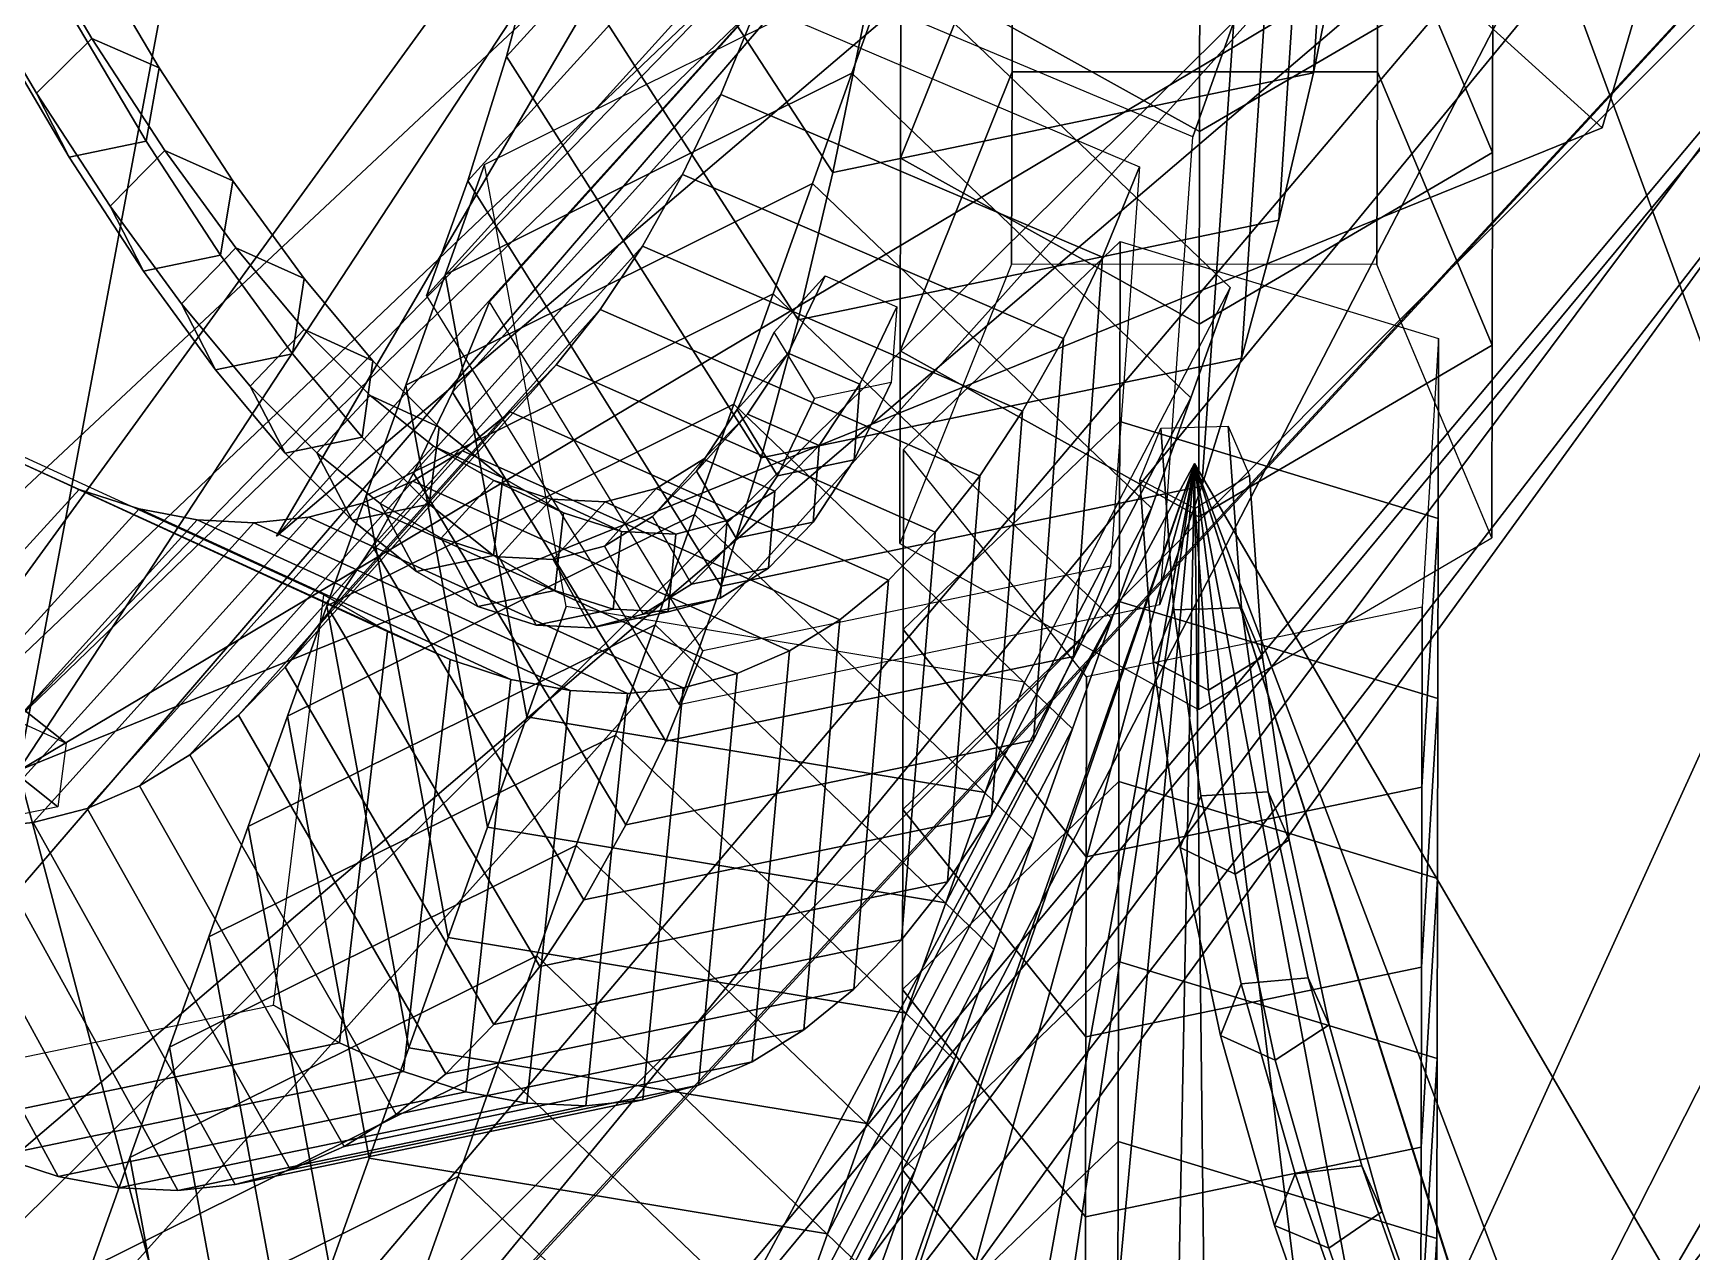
# Model space of a CAD drawing. Header units: metres. Extents: x -366 to 149, y -229 to 234.
# Drawn here: x -120.61 to -113.01, y -100.37 to -94.79 of the extents above; entities that cross this region are included whole.
import ezdxf

# ---------------------------------------------------------------- set-up
doc = ezdxf.new("R2010")
doc.units = ezdxf.units.M

msp = doc.modelspace()

# ---------------------------------------------------------------- linework, layer by layer
at = {"layer": 'coral-li_Intrnd', "color": 3}
for points in [[(-114.598, -94.2519, 643.8832), (-114.7451, -94.9713, 645.6953), (-114.6124, -92.8976, 646.5287), (-114.4691, -92.1982, 644.7649)], [(-116.839, -92.7162, 648.4373), (-117.0022, -93.3193, 650.2004), (-118.4415, -94.8965, 649.5273), (-118.2756, -94.2826, 647.7339)], [(-114.7451, -94.9713, 645.6953), (-114.9039, -95.6468, 647.5231), (-114.7671, -93.5545, 648.3078), (-114.6124, -92.8976, 646.5287)], [(-117.9775, -92.9262, 644.191), (-118.1209, -93.6257, 645.9548), (-116.9462, -95.428, 645.3353), (-116.7991, -94.7087, 643.5232)], [(-116.1223, -93.2029, 641.4232), (-116.124, -94.08482, 642.5526), (-116.6368, -95.3629, 641.5537), (-116.6351, -94.481, 640.4243)], [(-113.9235, -94.4555, 640.4484), (-113.9252, -95.3374, 641.5778), (-114.451, -94.08524, 642.5548), (-114.4493, -93.2033, 641.4254)], [(-117.0022, -93.3193, 650.2004), (-117.1764, -93.8798, 651.9766), (-118.6186, -95.4669, 651.3339), (-118.4415, -94.8965, 649.5273)], [(-115.265, -94.3587, 638.7039), (-115.2667, -95.2406, 639.8333), (-113.9235, -94.4555, 640.4484), (-113.9218, -93.5736, 639.319)], [(-114.9039, -95.6468, 647.5231), (-115.0743, -96.2782, 649.3657), (-114.9331, -94.1684, 650.1011), (-114.7671, -93.5545, 648.3078)], [(-118.1209, -93.6257, 645.9548), (-118.2756, -94.2826, 647.7339), (-117.105, -96.1036, 647.1631), (-116.9462, -95.428, 645.3353)], [(-116.6334, -93.5991, 639.2949), (-116.6351, -94.481, 640.4243), (-115.2667, -95.2406, 639.8333), (-115.265, -94.3587, 638.7039)], [(-117.1764, -93.8798, 651.9766), (-117.3615, -94.3973, 653.7646), (-118.8068, -95.9937, 653.1526), (-118.6186, -95.4669, 651.3339)], [(-115.1102, -94.7389, 651.9077), (-115.2984, -95.2656, 653.7265), (-117.3615, -94.3973, 653.7646), (-117.1764, -93.8798, 651.9766)], [(-116.124, -94.08482, 642.5526), (-116.1258, -94.9667, 643.682), (-116.6386, -96.2449, 642.6831), (-116.6368, -95.3629, 641.5537)], [(-114.451, -94.08524, 642.5548), (-114.4527, -94.9671, 643.6842), (-116.1258, -94.9667, 643.682), (-116.124, -94.08482, 642.5526)], [(-113.9252, -95.3374, 641.5778), (-113.927, -96.2193, 642.7072), (-114.4527, -94.9671, 643.6842), (-114.451, -94.08524, 642.5548)], [(-115.0743, -96.2782, 649.3657), (-115.2561, -96.865, 651.2219), (-115.1102, -94.7389, 651.9077), (-114.9331, -94.1684, 650.1011)], [(-116.7991, -94.7087, 643.5232), (-116.9462, -95.428, 645.3353), (-114.7451, -94.9713, 645.6953), (-114.598, -94.2519, 643.8832)], [(-118.2756, -94.2826, 647.7339), (-118.4415, -94.8965, 649.5273), (-117.2754, -96.7349, 649.0057), (-117.105, -96.1036, 647.1631)], [(-116.6784, -94.4676, 653.8149), (-116.8587, -94.9728, 655.5588), (-118.7223, -95.8963, 655.0984), (-118.5419, -95.391, 653.3546)], [(-115.1268, -95.9548, 653.5446), (-115.3072, -96.4601, 655.2884), (-116.8587, -94.9728, 655.5588), (-116.6784, -94.4676, 653.8149)], [(-116.6351, -94.481, 640.4243), (-116.6368, -95.3629, 641.5537), (-115.2684, -96.1226, 640.9626), (-115.2667, -95.2406, 639.8333)], [(-115.2667, -95.2406, 639.8333), (-115.2684, -96.1226, 640.9626), (-113.9252, -95.3374, 641.5778), (-113.9235, -94.4555, 640.4484)], [(-117.2893, -94.6588, 653.6547), (-117.4595, -95.07169, 655.2192), (-118.6886, -96.4335, 654.7261), (-118.5184, -96.02061, 653.1616)], [(-115.5415, -95.4028, 653.6485), (-115.7117, -95.8157, 655.213), (-117.4595, -95.07169, 655.2192), (-117.2893, -94.6588, 653.6547)], [(-115.2561, -96.865, 651.2219), (-115.4493, -97.4068, 653.0905), (-115.2984, -95.2656, 653.7265), (-115.1102, -94.7389, 651.9077)], [(-118.4415, -94.8965, 649.5273), (-118.6186, -95.4669, 651.3339), (-117.4572, -97.3217, 650.8618), (-117.2754, -96.7349, 649.0057)], [(-116.8587, -94.9728, 655.5588), (-117.0391, -95.4781, 657.3026), (-118.9027, -96.4015, 656.8423), (-118.7223, -95.8963, 655.0984)], [(-116.9462, -95.428, 645.3353), (-117.105, -96.1036, 647.1631), (-114.9039, -95.6468, 647.5231), (-114.7451, -94.9713, 645.6953)], [(-115.3072, -96.4601, 655.2884), (-115.4876, -96.9653, 657.0322), (-117.0391, -95.4781, 657.3026), (-116.8587, -94.9728, 655.5588)], [(-116.1258, -94.9667, 643.682), (-116.1275, -95.8486, 644.8114), (-116.6403, -97.1268, 643.8125), (-116.6386, -96.2449, 642.6831)], [(-114.4527, -94.9671, 643.6842), (-114.4545, -95.849, 644.8136), (-116.1275, -95.8486, 644.8114), (-116.1258, -94.9667, 643.682)], [(-113.927, -96.2193, 642.7072), (-113.9287, -97.1012, 643.8366), (-114.4545, -95.849, 644.8136), (-114.4527, -94.9671, 643.6842)], [(-117.4595, -95.07169, 655.2192), (-117.6347, -95.437, 656.7538), (-118.8667, -96.8054, 656.287), (-118.6886, -96.4335, 654.7261)], [(-115.7117, -95.8157, 655.213), (-115.8899, -96.1877, 656.774), (-117.6347, -95.437, 656.7538), (-117.4595, -95.07169, 655.2192)], [(-118.5419, -95.391, 653.3546), (-118.7223, -95.8963, 655.0984), (-118.3478, -97.9204, 654.5507), (-118.1674, -97.4152, 652.8069)], [(-116.6368, -95.3629, 641.5537), (-116.6386, -96.2449, 642.6831), (-115.2701, -97.00452, 642.092), (-115.2684, -96.1226, 640.9626)], [(-115.6741, -97.2314, 653.1515), (-115.8443, -97.6443, 654.716), (-115.7117, -95.8157, 655.213), (-115.5415, -95.4028, 653.6485)], [(-115.2684, -96.1226, 640.9626), (-115.2701, -97.00452, 642.092), (-113.927, -96.2193, 642.7072), (-113.9252, -95.3374, 641.5778)], [(-117.0391, -95.4781, 657.3026), (-117.2195, -95.9833, 659.0464), (-119.0831, -96.9067, 658.5861), (-118.9027, -96.4015, 656.8423)], [(-117.6347, -95.437, 656.7538), (-117.8188, -95.7651, 658.2958), (-119.0539, -97.1395, 657.8555), (-118.8667, -96.8054, 656.287)], [(-118.6186, -95.4669, 651.3339), (-118.8068, -95.9937, 653.1526), (-117.6504, -97.8636, 652.7305), (-117.4572, -97.3217, 650.8618)], [(-115.8899, -96.1877, 656.774), (-116.0771, -96.5218, 658.3424), (-117.8188, -95.7651, 658.2958), (-117.6347, -95.437, 656.7538)], [(-115.4876, -96.9653, 657.0322), (-115.668, -97.4705, 658.7761), (-117.2195, -95.9833, 659.0464), (-117.0391, -95.4781, 657.3026)], [(-117.105, -96.1036, 647.1631), (-117.2754, -96.7349, 649.0057), (-115.0743, -96.2782, 649.3657), (-114.9039, -95.6468, 647.5231)], [(-117.8188, -95.7651, 658.2958), (-118.0117, -96.05595, 659.8442), (-119.2501, -97.4356, 659.4304), (-119.0539, -97.1395, 657.8555)], [(-116.0771, -96.5218, 658.3424), (-116.2732, -96.8179, 659.9174), (-118.0117, -96.05595, 659.8442), (-117.8188, -95.7651, 658.2958)], [(-115.6312, -95.7437, 644.894), (-115.6328, -96.568, 645.9496), (-116.6241, -97.5204, 645.2044), (-116.6224, -96.6961, 644.1488)], [(-114.172, -96.1876, 644.5496), (-114.1736, -97.01192, 645.6052), (-115.6328, -96.568, 645.9496), (-115.6312, -95.7437, 644.894)], [(-115.8443, -97.6443, 654.716), (-116.0272, -98.02705, 656.3198), (-115.8899, -96.1877, 656.774), (-115.7117, -95.8157, 655.213)], [(-118.7223, -95.8963, 655.0984), (-118.9027, -96.4015, 656.8423), (-118.5282, -98.4256, 656.2946), (-118.3478, -97.9204, 654.5507)], [(-117.2195, -95.9833, 659.0464), (-117.3999, -96.4885, 660.7903), (-119.2635, -97.412, 660.33), (-119.0831, -96.9067, 658.5861)], [(-115.668, -97.4705, 658.7761), (-115.8484, -97.9758, 660.5199), (-117.3999, -96.4885, 660.7903), (-117.2195, -95.9833, 659.0464)], [(-116.0688, -97.7616, 652.9236), (-116.2492, -98.2669, 654.6674), (-115.3072, -96.4601, 655.2884), (-115.1268, -95.9548, 653.5446)], [(-118.0117, -96.05595, 659.8442), (-118.2134, -96.3091, 661.398), (-119.4551, -97.6935, 661.0109), (-119.2501, -97.4356, 659.4304)], [(-118.5184, -96.02061, 653.1616), (-118.6886, -96.4335, 654.7261), (-117.7119, -98.03189, 654.4105), (-117.5417, -97.619, 652.846)], [(-116.2732, -96.8179, 659.9174), (-116.4783, -97.07578, 661.4979), (-118.2134, -96.3091, 661.398), (-118.0117, -96.05595, 659.8442)], [(-116.0272, -98.02705, 656.3198), (-116.2195, -98.3709, 657.9313), (-116.0771, -96.5218, 658.3424), (-115.8899, -96.1877, 656.774)], [(-115.2701, -97.00452, 642.092), (-115.2719, -97.8864, 643.2214), (-113.9287, -97.1012, 643.8366), (-113.927, -96.2193, 642.7072)], [(-114.2477, -97.4185, 643.5883), (-114.2494, -98.2428, 644.6439), (-114.1736, -97.01192, 645.6052), (-114.172, -96.1876, 644.5496)], [(-118.2134, -96.3091, 661.398), (-118.4236, -96.5245, 662.9564), (-119.6689, -97.913, 662.5961), (-119.4551, -97.6935, 661.0109)], [(-116.4783, -97.07578, 661.4979), (-116.692, -97.2952, 663.0831), (-118.4236, -96.5245, 662.9564), (-118.2134, -96.3091, 661.398)], [(-117.2754, -96.7349, 649.0057), (-117.4572, -97.3217, 650.8618), (-115.2561, -96.865, 651.2219), (-115.0743, -96.2782, 649.3657)], [(-116.6386, -96.2449, 642.6831), (-116.6403, -97.1268, 643.8125), (-115.2719, -97.8864, 643.2214), (-115.2701, -97.00452, 642.092)], [(-118.9027, -96.4015, 656.8423), (-119.0831, -96.9067, 658.5861), (-118.7085, -98.9309, 658.0384), (-118.5282, -98.4256, 656.2946)], [(-118.6886, -96.4335, 654.7261), (-118.8667, -96.8054, 656.287), (-117.8948, -98.4146, 656.0143), (-117.7119, -98.03189, 654.4105)], [(-116.2492, -98.2669, 654.6674), (-116.4296, -98.7721, 656.4113), (-115.4876, -96.9653, 657.0322), (-115.3072, -96.4601, 655.2884)], [(-118.4236, -96.5245, 662.9564), (-118.6422, -96.7021, 664.5184), (-119.8912, -98.09401, 664.185), (-119.6689, -97.913, 662.5961)], [(-117.3999, -96.4885, 660.7903), (-117.5803, -96.9938, 662.5341), (-119.4439, -97.9172, 662.0738), (-119.2635, -97.412, 660.33)], [(-116.692, -97.2952, 663.0831), (-116.9143, -97.4762, 664.6719), (-118.6422, -96.7021, 664.5184), (-118.4236, -96.5245, 662.9564)], [(-115.8484, -97.9758, 660.5199), (-116.0288, -98.481, 662.2637), (-117.5803, -96.9938, 662.5341), (-117.3999, -96.4885, 660.7903)], [(-116.2195, -98.3709, 657.9313), (-116.4209, -98.6756, 659.5496), (-116.2732, -96.8179, 659.9174), (-116.0771, -96.5218, 658.3424)], [(-118.9852, -97.5296, 677.4001), (-119.2782, -97.3619, 678.9788), (-120.9667, -96.5868, 678.5833), (-120.6786, -96.752, 677.0312)], [(-115.6328, -96.568, 645.9496), (-115.6344, -97.3922, 647.0052), (-116.6257, -98.3447, 646.26), (-116.6241, -97.5204, 645.2044)], [(-114.1736, -97.01192, 645.6052), (-114.1752, -97.8362, 646.6608), (-115.6344, -97.3922, 647.0052), (-115.6328, -96.568, 645.9496)], [(-116.6224, -96.6961, 644.1488), (-116.6241, -97.5204, 645.2044), (-115.7867, -98.5618, 644.3925), (-115.7851, -97.7376, 643.3369)], [(-120.3975, -96.8792, 675.4743), (-120.6786, -96.752, 677.0312), (-121.962, -98.1474, 676.9131), (-121.6762, -98.2764, 675.3294)], [(-118.6993, -97.6587, 675.8163), (-118.9852, -97.5296, 677.4001), (-120.6786, -96.752, 677.0312), (-120.3975, -96.8792, 675.4743)], [(-118.6422, -96.7021, 664.5184), (-118.8692, -96.8418, 666.0831), (-120.122, -98.2363, 665.7766), (-119.8912, -98.09401, 664.185)], [(-116.9143, -97.4762, 664.6719), (-117.1451, -97.6186, 666.2635), (-118.8692, -96.8418, 666.0831), (-118.6422, -96.7021, 664.5184)], [(-118.8692, -96.8418, 666.0831), (-119.1043, -96.9433, 667.6495), (-120.3611, -98.34, 667.3699), (-120.122, -98.2363, 665.7766)], [(-117.1451, -97.6186, 666.2635), (-117.3842, -97.7222, 667.8568), (-119.1043, -96.9433, 667.6495), (-118.8692, -96.8418, 666.0831)], [(-118.8667, -96.8054, 656.287), (-119.0539, -97.1395, 657.8555), (-118.0871, -98.7584, 657.6259), (-117.8948, -98.4146, 656.0143)], [(-116.4209, -98.6756, 659.5496), (-116.6315, -98.9411, 661.1735), (-116.4783, -97.07578, 661.4979), (-116.2732, -96.8179, 659.9174)], [(-120.1237, -96.9683, 673.9134), (-120.3975, -96.8792, 675.4743), (-121.6762, -98.2764, 675.3294), (-121.3978, -98.3667, 673.7416)], [(-118.4209, -97.749, 674.2286), (-118.6993, -97.6587, 675.8163), (-120.3975, -96.8792, 675.4743), (-120.1237, -96.9683, 673.9134)], [(-119.0831, -96.9067, 658.5861), (-119.2635, -97.412, 660.33), (-118.8889, -99.4361, 659.7822), (-118.7085, -98.9309, 658.0384)], [(-117.4572, -97.3217, 650.8618), (-117.6504, -97.8636, 652.7305), (-115.4493, -97.4068, 653.0905), (-115.2561, -96.865, 651.2219)], [(-119.8573, -97.01934, 672.3495), (-120.1237, -96.9683, 673.9134), (-121.3978, -98.3667, 673.7416), (-121.1269, -98.4183, 672.1509)], [(-119.1043, -96.9433, 667.6495), (-119.3475, -97.00684, 669.2167), (-120.6084, -98.4049, 668.9641), (-120.3611, -98.34, 667.3699)], [(-118.15, -97.8005, 672.6378), (-118.4209, -97.749, 674.2286), (-120.1237, -96.9683, 673.9134), (-119.8573, -97.01934, 672.3495)], [(-117.5803, -96.9938, 662.5341), (-117.7607, -97.499, 664.278), (-119.6243, -98.4224, 663.8176), (-119.4439, -97.9172, 662.0738)], [(-117.3842, -97.7222, 667.8568), (-117.6315, -97.7871, 669.4509), (-119.3475, -97.00684, 669.2167), (-119.1043, -96.9433, 667.6495)], [(-116.0288, -98.481, 662.2637), (-116.2092, -98.9862, 664.0076), (-117.7607, -97.499, 664.278), (-117.5803, -96.9938, 662.5341)], [(-116.4296, -98.7721, 656.4113), (-116.61, -99.2773, 658.1551), (-115.668, -97.4705, 658.7761), (-115.4876, -96.9653, 657.0322)], [(-119.5985, -97.03217, 670.7837), (-119.8573, -97.01934, 672.3495), (-121.1269, -98.4183, 672.1509), (-120.8637, -98.431, 670.558)], [(-119.3475, -97.00684, 669.2167), (-119.5985, -97.03217, 670.7837), (-120.8637, -98.431, 670.558), (-120.6084, -98.4049, 668.9641)], [(-117.8868, -97.8132, 671.045), (-118.15, -97.8005, 672.6378), (-119.8573, -97.01934, 672.3495), (-119.5985, -97.03217, 670.7837)], [(-117.6315, -97.7871, 669.4509), (-117.8868, -97.8132, 671.045), (-119.5985, -97.03217, 670.7837), (-119.3475, -97.00684, 669.2167)], [(-116.6315, -98.9411, 661.1735), (-116.851, -99.1672, 662.8022), (-116.692, -97.2952, 663.0831), (-116.4783, -97.07578, 661.4979)], [(-114.2494, -98.2428, 644.6439), (-114.251, -99.06713, 645.6995), (-114.1752, -97.8362, 646.6608), (-114.1736, -97.01192, 645.6052)], [(-119.0539, -97.1395, 657.8555), (-119.2501, -97.4356, 659.4304), (-118.2885, -99.06322, 659.2441), (-118.0871, -98.7584, 657.6259)], [(-117.5417, -97.619, 652.846), (-117.7119, -98.03189, 654.4105), (-115.8443, -97.6443, 654.716), (-115.6741, -97.2314, 653.1515)], [(-116.851, -99.1672, 662.8022), (-117.0793, -99.3537, 664.4348), (-116.9143, -97.4762, 664.6719), (-116.692, -97.2952, 663.0831)], [(-119.2063, -99.4129, 677.5134), (-119.5073, -99.2411, 679.1357), (-119.2782, -97.3619, 678.9788), (-118.9852, -97.5296, 677.4001)], [(-119.2501, -97.4356, 659.4304), (-119.4551, -97.6935, 661.0109), (-118.499, -99.3287, 660.868), (-118.2885, -99.06322, 659.2441)], [(-119.2635, -97.412, 660.33), (-119.4439, -97.9172, 662.0738), (-119.0693, -99.9413, 661.5261), (-118.8889, -99.4361, 659.7822)], [(-118.1674, -97.4152, 652.8069), (-118.3478, -97.9204, 654.5507), (-116.2492, -98.2669, 654.6674), (-116.0688, -97.7616, 652.9236)], [(-115.6344, -97.3922, 647.0052), (-115.636, -98.2165, 648.0609), (-116.6273, -99.1689, 647.3156), (-116.6257, -98.3447, 646.26)], [(-115.7851, -97.7376, 643.3369), (-115.7867, -98.5618, 644.3925), (-114.2494, -98.2428, 644.6439), (-114.2477, -97.4185, 643.5883)], [(-114.1752, -97.8362, 646.6608), (-114.1768, -98.6604, 647.7164), (-115.636, -98.2165, 648.0609), (-115.6344, -97.3922, 647.0052)], [(-117.7607, -97.499, 664.278), (-117.9411, -98.00426, 666.0218), (-119.8046, -98.9277, 665.5615), (-119.6243, -98.4224, 663.8176)], [(-118.9127, -99.5449, 675.886), (-119.2063, -99.4129, 677.5134), (-118.9852, -97.5296, 677.4001), (-118.6993, -97.6587, 675.8163)], [(-116.2092, -98.9862, 664.0076), (-116.3896, -99.4915, 665.7514), (-117.9411, -98.00426, 666.0218), (-117.7607, -97.499, 664.278)], [(-117.0793, -99.3537, 664.4348), (-117.3163, -99.5005, 666.0701), (-117.1451, -97.6186, 666.2635), (-116.9143, -97.4762, 664.6719)], [(-116.61, -99.2773, 658.1551), (-116.7904, -99.7826, 659.8989), (-115.8484, -97.9758, 660.5199), (-115.668, -97.4705, 658.7761)], [(-116.6241, -97.5204, 645.2044), (-116.6257, -98.3447, 646.26), (-115.7883, -99.3861, 645.4481), (-115.7867, -98.5618, 644.3925)], [(-118.6267, -99.6372, 674.2545), (-118.9127, -99.5449, 675.886), (-118.6993, -97.6587, 675.8163), (-118.4209, -97.749, 674.2286)], [(-117.7119, -98.03189, 654.4105), (-117.8948, -98.4146, 656.0143), (-116.0272, -98.02705, 656.3198), (-115.8443, -97.6443, 654.716)], [(-117.3163, -99.5005, 666.0701), (-117.5619, -99.6076, 667.7073), (-117.3842, -97.7222, 667.8568), (-117.1451, -97.6186, 666.2635)], [(-119.4551, -97.6935, 661.0109), (-119.6689, -97.913, 662.5961), (-118.7185, -99.5547, 662.4968), (-118.499, -99.3287, 660.868)], [(-118.3484, -99.6896, 672.6199), (-118.6267, -99.6372, 674.2545), (-118.4209, -97.749, 674.2286), (-118.15, -97.8005, 672.6378)], [(-117.5619, -99.6076, 667.7073), (-117.8159, -99.6748, 669.3453), (-117.6315, -97.7871, 669.4509), (-117.3842, -97.7222, 667.8568)], [(-118.0781, -99.7021, 670.9832), (-118.3484, -99.6896, 672.6199), (-118.15, -97.8005, 672.6378), (-117.8868, -97.8132, 671.045)], [(-117.8159, -99.6748, 669.3453), (-118.0781, -99.7021, 670.9832), (-117.8868, -97.8132, 671.045), (-117.6315, -97.7871, 669.4509)], [(-114.251, -99.06713, 645.6995), (-114.2526, -99.8914, 646.7551), (-114.1768, -98.6604, 647.7164), (-114.1752, -97.8362, 646.6608)], [(-119.6689, -97.913, 662.5961), (-119.8912, -98.09401, 664.185), (-118.9469, -99.7412, 664.1293), (-118.7185, -99.5547, 662.4968)], [(-119.4439, -97.9172, 662.0738), (-119.6243, -98.4224, 663.8176), (-119.2497, -100.4466, 663.2699), (-119.0693, -99.9413, 661.5261)], [(-118.3478, -97.9204, 654.5507), (-118.5282, -98.4256, 656.2946), (-116.4296, -98.7721, 656.4113), (-116.2492, -98.2669, 654.6674)], [(-116.7904, -99.7826, 659.8989), (-116.9708, -100.2878, 661.6428), (-116.0288, -98.481, 662.2637), (-115.8484, -97.9758, 660.5199)], [(-117.9411, -98.00426, 666.0218), (-118.1215, -98.5095, 667.7656), (-119.985, -99.4329, 667.3053), (-119.8046, -98.9277, 665.5615)], [(-116.3896, -99.4915, 665.7514), (-116.57, -99.9967, 667.4952), (-118.1215, -98.5095, 667.7656), (-117.9411, -98.00426, 666.0218)], [(-117.8948, -98.4146, 656.0143), (-118.0871, -98.7584, 657.6259), (-116.2195, -98.3709, 657.9313), (-116.0272, -98.02705, 656.3198)], [(-119.8912, -98.09401, 664.185), (-120.122, -98.2363, 665.7766), (-119.1839, -99.8881, 665.7646), (-118.9469, -99.7412, 664.1293)], [(-115.636, -98.2165, 648.0609), (-115.6376, -99.04083, 649.1165), (-116.6289, -99.9932, 648.3712), (-116.6273, -99.1689, 647.3156)], [(-114.1768, -98.6604, 647.7164), (-114.1784, -99.4847, 648.772), (-115.6376, -99.04083, 649.1165), (-115.636, -98.2165, 648.0609)], [(-121.3978, -98.3667, 673.7416), (-121.6762, -98.2764, 675.3294), (-120.7803, -99.9325, 675.5806), (-120.4942, -100.0248, 673.949)], [(-120.122, -98.2363, 665.7766), (-120.3611, -98.34, 667.3699), (-119.4295, -99.9951, 667.4019), (-119.1839, -99.8881, 665.7646)], [(-115.7867, -98.5618, 644.3925), (-115.7883, -99.3861, 645.4481), (-114.251, -99.06713, 645.6995), (-114.2494, -98.2428, 644.6439)], [(-121.1269, -98.4183, 672.1509), (-121.3978, -98.3667, 673.7416), (-120.4942, -100.0248, 673.949), (-120.216, -100.0772, 672.3145)], [(-120.3611, -98.34, 667.3699), (-120.6084, -98.4049, 668.9641), (-119.6834, -100.0624, 669.0399), (-119.4295, -99.9951, 667.4019)], [(-116.6257, -98.3447, 646.26), (-116.6273, -99.1689, 647.3156), (-115.7899, -100.2104, 646.5037), (-115.7883, -99.3861, 645.4481)], [(-120.8637, -98.431, 670.558), (-121.1269, -98.4183, 672.1509), (-120.216, -100.0772, 672.3145), (-119.9457, -100.0897, 670.6777)], [(-120.6084, -98.4049, 668.9641), (-120.8637, -98.431, 670.558), (-119.9457, -100.0897, 670.6777), (-119.6834, -100.0624, 669.0399)], [(-119.6243, -98.4224, 663.8176), (-119.8046, -98.9277, 665.5615), (-119.4301, -100.9519, 665.0137), (-119.2497, -100.4466, 663.2699)], [(-118.5282, -98.4256, 656.2946), (-118.7085, -98.9309, 658.0384), (-116.61, -99.2773, 658.1551), (-116.4296, -98.7721, 656.4113)], [(-118.0871, -98.7584, 657.6259), (-118.2885, -99.06322, 659.2441), (-116.4209, -98.6756, 659.5496), (-116.2195, -98.3709, 657.9313)], [(-118.1215, -98.5095, 667.7656), (-118.3019, -99.01473, 669.5095), (-120.1654, -99.9381, 669.0491), (-119.985, -99.4329, 667.3053)], [(-116.57, -99.9967, 667.4952), (-116.7504, -100.502, 669.2391), (-118.3019, -99.01473, 669.5095), (-118.1215, -98.5095, 667.7656)], [(-116.9708, -100.2878, 661.6428), (-117.1512, -100.7931, 663.3866), (-116.2092, -98.9862, 664.0076), (-116.0288, -98.481, 662.2637)], [(-114.2526, -99.8914, 646.7551), (-114.2542, -100.7157, 647.8107), (-114.1784, -99.4847, 648.772), (-114.1768, -98.6604, 647.7164)], [(-118.2885, -99.06322, 659.2441), (-118.499, -99.3287, 660.868), (-116.6315, -98.9411, 661.1735), (-116.4209, -98.6756, 659.5496)], [(-119.8046, -98.9277, 665.5615), (-119.985, -99.4329, 667.3053), (-119.6105, -101.4571, 666.7576), (-119.4301, -100.9519, 665.0137)], [(-118.7085, -98.9309, 658.0384), (-118.8889, -99.4361, 659.7822), (-116.7904, -99.7826, 659.8989), (-116.61, -99.2773, 658.1551)], [(-118.499, -99.3287, 660.868), (-118.7185, -99.5547, 662.4968), (-116.851, -99.1672, 662.8022), (-116.6315, -98.9411, 661.1735)], [(-118.3019, -99.01473, 669.5095), (-118.4823, -99.5199, 671.2533), (-120.3458, -100.4434, 670.793), (-120.1654, -99.9381, 669.0491)], [(-116.7504, -100.502, 669.2391), (-116.9307, -101.0072, 670.9829), (-118.4823, -99.5199, 671.2533), (-118.3019, -99.01473, 669.5095)], [(-117.1512, -100.7931, 663.3866), (-117.3316, -101.2983, 665.1304), (-116.3896, -99.4915, 665.7514), (-116.2092, -98.9862, 664.0076)], [(-115.6376, -99.04083, 649.1165), (-115.6393, -99.8651, 650.1721), (-116.6305, -100.8175, 649.4268), (-116.6289, -99.9932, 648.3712)], [(-114.1784, -99.4847, 648.772), (-114.18, -100.309, 649.8276), (-115.6393, -99.8651, 650.1721), (-115.6376, -99.04083, 649.1165)], [(-115.7883, -99.3861, 645.4481), (-115.7899, -100.2104, 646.5037), (-114.2526, -99.8914, 646.7551), (-114.251, -99.06713, 645.6995)], [(-118.7185, -99.5547, 662.4968), (-118.9469, -99.7412, 664.1293), (-117.0793, -99.3537, 664.4348), (-116.851, -99.1672, 662.8022)], [(-116.6273, -99.1689, 647.3156), (-116.6289, -99.9932, 648.3712), (-115.7915, -101.0347, 647.5593), (-115.7899, -100.2104, 646.5037)], [(-121.0739, -99.8004, 677.2079), (-121.3749, -99.6287, 678.8303), (-119.5073, -99.2411, 679.1357), (-119.2063, -99.4129, 677.5134)], [(-118.9469, -99.7412, 664.1293), (-119.1839, -99.8881, 665.7646), (-117.3163, -99.5005, 666.0701), (-117.0793, -99.3537, 664.4348)], [(-120.7803, -99.9325, 675.5806), (-121.0739, -99.8004, 677.2079), (-119.2063, -99.4129, 677.5134), (-118.9127, -99.5449, 675.886)], [(-119.985, -99.4329, 667.3053), (-120.1654, -99.9381, 669.0491), (-119.7909, -101.9623, 668.5014), (-119.6105, -101.4571, 666.7576)], [(-119.1839, -99.8881, 665.7646), (-119.4295, -99.9951, 667.4019), (-117.5619, -99.6076, 667.7073), (-117.3163, -99.5005, 666.0701)], [(-118.8889, -99.4361, 659.7822), (-119.0693, -99.9413, 661.5261), (-116.9708, -100.2878, 661.6428), (-116.7904, -99.7826, 659.8989)], [(-117.3316, -101.2983, 665.1304), (-117.512, -101.8035, 666.8743), (-116.57, -99.9967, 667.4952), (-116.3896, -99.4915, 665.7514)], [(-114.2542, -100.7157, 647.8107), (-114.2558, -101.5399, 648.8663), (-114.18, -100.309, 649.8276), (-114.1784, -99.4847, 648.772)], [(-120.4942, -100.0248, 673.949), (-120.7803, -99.9325, 675.5806), (-118.9127, -99.5449, 675.886), (-118.6267, -99.6372, 674.2545)], [(-118.4823, -99.5199, 671.2533), (-118.6626, -100.0252, 672.9971), (-120.5262, -100.9486, 672.5368), (-120.3458, -100.4434, 670.793)], [(-116.9307, -101.0072, 670.9829), (-117.1111, -101.5124, 672.7267), (-118.6626, -100.0252, 672.9971), (-118.4823, -99.5199, 671.2533)], [(-120.216, -100.0772, 672.3145), (-120.4942, -100.0248, 673.949), (-118.6267, -99.6372, 674.2545), (-118.3484, -99.6896, 672.6199)], [(-119.4295, -99.9951, 667.4019), (-119.6834, -100.0624, 669.0399), (-117.8159, -99.6748, 669.3453), (-117.5619, -99.6076, 667.7073)], [(-119.9457, -100.0897, 670.6777), (-120.216, -100.0772, 672.3145), (-118.3484, -99.6896, 672.6199), (-118.0781, -99.7021, 670.9832)], [(-119.6834, -100.0624, 669.0399), (-119.9457, -100.0897, 670.6777), (-118.0781, -99.7021, 670.9832), (-117.8159, -99.6748, 669.3453)], [(-115.6393, -99.8651, 650.1721), (-115.6409, -100.6894, 651.2277), (-116.6321, -101.6418, 650.4824), (-116.6305, -100.8175, 649.4268)], [(-114.18, -100.309, 649.8276), (-114.1816, -101.1333, 650.8832), (-115.6409, -100.6894, 651.2277), (-115.6393, -99.8651, 650.1721)], [(-120.1654, -99.9381, 669.0491), (-120.3458, -100.4434, 670.793), (-119.9713, -102.4676, 670.2452), (-119.7909, -101.9623, 668.5014)], [(-119.0693, -99.9413, 661.5261), (-119.2497, -100.4466, 663.2699), (-117.1512, -100.7931, 663.3866), (-116.9708, -100.2878, 661.6428)], [(-115.7899, -100.2104, 646.5037), (-115.7915, -101.0347, 647.5593), (-114.2542, -100.7157, 647.8107), (-114.2526, -99.8914, 646.7551)], [(-118.6626, -100.0252, 672.9971), (-118.843, -100.5304, 674.741), (-120.7066, -101.4539, 674.2806), (-120.5262, -100.9486, 672.5368)], [(-117.1111, -101.5124, 672.7267), (-117.2915, -102.0177, 674.4706), (-118.843, -100.5304, 674.741), (-118.6626, -100.0252, 672.9971)], [(-117.512, -101.8035, 666.8743), (-117.6924, -102.3088, 668.6181), (-116.7504, -100.502, 669.2391), (-116.57, -99.9967, 667.4952)], [(-116.6289, -99.9932, 648.3712), (-116.6305, -100.8175, 649.4268), (-115.7931, -101.859, 648.6149), (-115.7915, -101.0347, 647.5593)], [(-114.2558, -101.5399, 648.8663), (-114.2574, -102.3642, 649.9219), (-114.1816, -101.1333, 650.8832), (-114.18, -100.309, 649.8276)]]:
    msp.add_3dface(points, dxfattribs=at)
at = {"layer": 'coral-li_Mrstm', "color": 3}
for points in [[(-140.0994, -98.3615, 648.4573), (-143.36, -96.7466, 645.798), (-118.607, -76.5042, 619.8824)], [(-140.0994, -98.3615, 648.4573), (-118.607, -76.5042, 619.8824), (-143.36, -96.7466, 645.798)], [(-118.607, -76.5042, 619.8824), (-136.1495, -97.4005, 650.6181), (-140.0994, -98.3615, 648.4573)], [(-118.607, -76.5042, 619.8824), (-140.0994, -98.3615, 648.4573), (-136.1495, -97.4005, 650.6181)], [(-132.0546, -103.2081, 649.2466), (-132.6692, -105.5412, 645.4401), (-118.607, -76.5042, 619.8824)], [(-132.0546, -103.2081, 649.2466), (-118.607, -76.5042, 619.8824), (-132.6692, -105.5412, 645.4401)], [(-118.607, -76.5042, 619.8824), (-132.4792, -99.1012, 651.2833), (-132.0546, -103.2081, 649.2466)], [(-118.607, -76.5042, 619.8824), (-132.0546, -103.2081, 649.2466), (-132.4792, -99.1012, 651.2833)], [(-118.607, -76.5042, 619.8824), (-130.3394, -96.6196, 653.7468), (-126.2127, -98.352, 654.8255)], [(-118.607, -76.5042, 619.8824), (-126.2127, -98.352, 654.8255), (-130.3394, -96.6196, 653.7468)], [(-126.2127, -98.352, 654.8255), (-122.4827, -100.3153, 653.2305), (-118.607, -76.5042, 619.8824)], [(-126.2127, -98.352, 654.8255), (-118.607, -76.5042, 619.8824), (-122.4827, -100.3153, 653.2305)], [(-104.1013, -80.06013, 541.9139), (-119.4939, -97.09268, 565.0256), (-107.9441, -77.3588, 539.8806)], [(-104.1013, -80.06013, 541.9139), (-107.9441, -77.3588, 539.8806), (-119.4939, -97.09268, 565.0256)], [(-100.0045, -77.9705, 535.8598), (-133.6565, -98.09998, 548.1653), (-131.5162, -101.8668, 549.7225)], [(-100.0045, -77.9705, 535.8598), (-131.5162, -101.8668, 549.7225), (-133.6565, -98.09998, 548.1653)], [(-131.7163, -95.7217, 556.7271), (-132.2193, -97.3883, 552.5701), (-100.0045, -77.9705, 535.8598)], [(-131.7163, -95.7217, 556.7271), (-100.0045, -77.9705, 535.8598), (-132.2193, -97.3883, 552.5701)], [(-100.0045, -77.9705, 535.8598), (-130.7937, -91.959, 559.2141), (-131.7163, -95.7217, 556.7271)], [(-100.0045, -77.9705, 535.8598), (-131.7163, -95.7217, 556.7271), (-130.7937, -91.959, 559.2141)], [(-131.5162, -101.8668, 549.7225), (-128.2713, -104.8887, 548.9166), (-100.0045, -77.9705, 535.8598)], [(-131.5162, -101.8668, 549.7225), (-100.0045, -77.9705, 535.8598), (-128.2713, -104.8887, 548.9166)], [(-125.0502, -98.01849, 562.8224), (-127.9453, -95.4466, 560.517), (-100.0045, -77.9705, 535.8598)], [(-125.0502, -98.01849, 562.8224), (-100.0045, -77.9705, 535.8598), (-127.9453, -95.4466, 560.517)], [(-100.0045, -77.9705, 535.8598), (-125.5967, -108.1716, 546.9056), (-124.7245, -108.0186, 551.4233)], [(-100.0045, -77.9705, 535.8598), (-124.7245, -108.0186, 551.4233), (-125.5967, -108.1716, 546.9056)], [(-100.0045, -77.9705, 535.8598), (-120.9379, -98.178, 564.886), (-125.0502, -98.01849, 562.8224)], [(-100.0045, -77.9705, 535.8598), (-125.0502, -98.01849, 562.8224), (-120.9379, -98.178, 564.886)], [(-124.7245, -108.0186, 551.4233), (-121.5203, -107.6525, 554.5715), (-100.0045, -77.9705, 535.8598)], [(-124.7245, -108.0186, 551.4233), (-100.0045, -77.9705, 535.8598), (-121.5203, -107.6525, 554.5715)], [(-120.6679, -105.6044, 559.6418), (-121.3158, -101.7289, 561.8491), (-100.0045, -77.9705, 535.8598)], [(-120.6679, -105.6044, 559.6418), (-100.0045, -77.9705, 535.8598), (-121.3158, -101.7289, 561.8491)], [(-100.0045, -77.9705, 535.8598), (-117.6176, -108.2205, 557.3956), (-120.6679, -105.6044, 559.6418)], [(-100.0045, -77.9705, 535.8598), (-120.6679, -105.6044, 559.6418), (-117.6176, -108.2205, 557.3956)], [(-99.2626, -79.8824, 543.5735), (-119.4939, -97.09268, 565.0256), (-104.1013, -80.06013, 541.9139)], [(-99.2626, -79.8824, 543.5735), (-104.1013, -80.06013, 541.9139), (-119.4939, -97.09268, 565.0256)], [(-119.7892, -85.0355, 450.2556), (-138.281, -106.1124, 466.8389), (-118.5342, -81.6649, 453.8975)], [(-119.7892, -85.0355, 450.2556), (-118.5342, -81.6649, 453.8975), (-138.281, -106.1124, 466.8389)], [(-118.0494, -87.8031, 446.3171), (-138.281, -106.1124, 466.8389), (-119.7892, -85.0355, 450.2556)], [(-118.0494, -87.8031, 446.3171), (-119.7892, -85.0355, 450.2556), (-138.281, -106.1124, 466.8389)], [(-122.6642, -91.06436, 575.3387), (-122.0746, -96.05743, 574.3794), (-112.6287, -86.2386, 556.0817)], [(-122.6642, -91.06436, 575.3387), (-112.6287, -86.2386, 556.0817), (-122.0746, -96.05743, 574.3794)], [(-112.6287, -86.2386, 556.0817), (-122.0746, -96.05743, 574.3794), (-122.4233, -99.7183, 570.8192)], [(-112.6287, -86.2386, 556.0817), (-122.4233, -99.7183, 570.8192), (-122.0746, -96.05743, 574.3794)], [(-112.6287, -86.2386, 556.0817), (-122.4233, -99.7183, 570.8192), (-112.5084, -89.5229, 552.9979)], [(-112.6287, -86.2386, 556.0817), (-112.5084, -89.5229, 552.9979), (-122.4233, -99.7183, 570.8192)], [(-103.1964, -87.4619, 560.3125), (-111.9263, -99.0406, 577.924), (-113.6743, -94.294, 578.7072)], [(-103.1964, -87.4619, 560.3125), (-113.6743, -94.294, 578.7072), (-111.9263, -99.0406, 577.924)], [(-116.7637, -92.2, 720.1001), (-118.8537, -88.4398, 718.7568), (-120.6752, -98.1663, 678.8049)], [(-116.7637, -92.2, 720.1001), (-120.6752, -98.1663, 678.8049), (-118.8537, -88.4398, 718.7568)], [(-107.3634, -88.5489, 544.2187), (-134.7456, -111.9278, 564.0357), (-132.6631, -115.9681, 563.3054)], [(-107.3634, -88.5489, 544.2187), (-132.6631, -115.9681, 563.3054), (-134.7456, -111.9278, 564.0357)], [(-132.6631, -115.9681, 563.3054), (-130.5162, -118.5428, 560.2932), (-107.3634, -88.5489, 544.2187)], [(-132.6631, -115.9681, 563.3054), (-107.3634, -88.5489, 544.2187), (-130.5162, -118.5428, 560.2932)], [(-124.8892, -109.7006, 575.8674), (-127.6912, -110.5552, 572.4424), (-107.3634, -88.5489, 544.2187)], [(-124.8892, -109.7006, 575.8674), (-107.3634, -88.5489, 544.2187), (-127.6912, -110.5552, 572.4424)], [(-107.3634, -88.5489, 544.2187), (-125.5897, -124.473, 552.3632), (-122.6452, -125.8688, 555.6153)], [(-107.3634, -88.5489, 544.2187), (-122.6452, -125.8688, 555.6153), (-125.5897, -124.473, 552.3632)], [(-107.3634, -88.5489, 544.2187), (-122.3956, -106.4765, 578.0078), (-124.8892, -109.7006, 575.8674)], [(-107.3634, -88.5489, 544.2187), (-124.8892, -109.7006, 575.8674), (-122.3956, -106.4765, 578.0078)], [(-122.6452, -125.8688, 555.6153), (-118.3101, -126.1753, 556.8085), (-107.3634, -88.5489, 544.2187)], [(-122.6452, -125.8688, 555.6153), (-107.3634, -88.5489, 544.2187), (-118.3101, -126.1753, 556.8085)], [(-109.7845, -115.8766, 575.8971), (-113.457, -113.3364, 576.5068), (-107.3634, -88.5489, 544.2187)], [(-109.7845, -115.8766, 575.8971), (-107.3634, -88.5489, 544.2187), (-113.457, -113.3364, 576.5068)], [(-113.618, -90.2931, 551.3951), (-124.4024, -100.3862, 568.7894), (-110.1528, -91.8992, 553.9655)], [(-113.618, -90.2931, 551.3951), (-110.1528, -91.8992, 553.9655), (-124.4024, -100.3862, 568.7894)], [(-124.4024, -100.3862, 568.7894), (-120.4684, -102.2291, 571.4961), (-110.1528, -91.8992, 553.9655)], [(-124.4024, -100.3862, 568.7894), (-110.1528, -91.8992, 553.9655), (-120.4684, -102.2291, 571.4961)], [(-110.1528, -91.8992, 553.9655), (-120.4684, -102.2291, 571.4961), (-115.9652, -104.6487, 571.2426)], [(-110.1528, -91.8992, 553.9655), (-115.9652, -104.6487, 571.2426), (-120.4684, -102.2291, 571.4961)], [(-110.1528, -91.8992, 553.9655), (-115.9652, -104.6487, 571.2426), (-106.0098, -93.6724, 553.9145)], [(-110.1528, -91.8992, 553.9655), (-106.0098, -93.6724, 553.9145), (-115.9652, -104.6487, 571.2426)], [(-112.4351, -92.09129, 580.1079), (-129.4852, -108.9558, 604.4096), (-116.7633, -94.1609, 578.3241)], [(-112.4351, -92.09129, 580.1079), (-116.7633, -94.1609, 578.3241), (-129.4852, -108.9558, 604.4096)], [(-120.6752, -98.1663, 678.8049), (-113.4238, -95.2231, 719.1512), (-116.7637, -92.2, 720.1001)], [(-120.6752, -98.1663, 678.8049), (-116.7637, -92.2, 720.1001), (-113.4238, -95.2231, 719.1512)], [(-113.4238, -95.2231, 719.1512), (-113.1479, -94.2842, 741.9499), (-116.7637, -92.2, 720.1001)], [(-113.4238, -95.2231, 719.1512), (-116.7637, -92.2, 720.1001), (-113.1479, -94.2842, 741.9499)], [(-105.0905, -95.2186, 552.9119), (-115.2059, -106.95, 569.6685), (-104.3419, -92.585, 556.6129)], [(-105.0905, -95.2186, 552.9119), (-104.3419, -92.585, 556.6129), (-115.2059, -106.95, 569.6685)], [(-115.2059, -106.95, 569.6685), (-114.2031, -103.9984, 573.7281), (-104.3419, -92.585, 556.6129)], [(-115.2059, -106.95, 569.6685), (-104.3419, -92.585, 556.6129), (-114.2031, -103.9984, 573.7281)], [(-104.3419, -92.585, 556.6129), (-114.2031, -103.9984, 573.7281), (-110.6282, -101.2264, 576.1229)], [(-104.3419, -92.585, 556.6129), (-110.6282, -101.2264, 576.1229), (-114.2031, -103.9984, 573.7281)], [(-116.7633, -94.1609, 578.3241), (-129.4852, -108.9558, 604.4096), (-120.9223, -93.3673, 575.4481)], [(-116.7633, -94.1609, 578.3241), (-120.9223, -93.3673, 575.4481), (-129.4852, -108.9558, 604.4096)], [(-111.9263, -99.0406, 577.924), (-124.3847, -114.9745, 603.4599), (-113.6743, -94.294, 578.7072)], [(-111.9263, -99.0406, 577.924), (-113.6743, -94.294, 578.7072), (-124.3847, -114.9745, 603.4599)], [(-124.6932, -123.6214, 674.8621), (-128.5433, -121.3377, 674.3395), (-115.2903, -96.761, 644.1002)], [(-124.6932, -123.6214, 674.8621), (-115.2903, -96.761, 644.1002), (-128.5433, -121.3377, 674.3395)], [(-115.2903, -96.761, 644.1002), (-120.1062, -123.3096, 675.101), (-124.6932, -123.6214, 674.8621)], [(-115.2903, -96.761, 644.1002), (-124.6932, -123.6214, 674.8621), (-120.1062, -123.3096, 675.101)], [(-115.2903, -96.761, 644.1002), (-118.5867, -118.745, 678.6677), (-120.3984, -115.4135, 681.2779)], [(-115.2903, -96.761, 644.1002), (-120.3984, -115.4135, 681.2779), (-118.5867, -118.745, 678.6677)], [(-120.3984, -115.4135, 681.2779), (-120.201, -111.0495, 682.386), (-115.2903, -96.761, 644.1002)], [(-120.3984, -115.4135, 681.2779), (-115.2903, -96.761, 644.1002), (-120.201, -111.0495, 682.386)], [(-115.913, -129.431, 670.3389), (-118.4436, -130.8808, 666.9031), (-115.2903, -96.761, 644.1002)], [(-115.913, -129.431, 670.3389), (-115.2903, -96.761, 644.1002), (-118.4436, -130.8808, 666.9031)], [(-115.2903, -96.761, 644.1002), (-114.9572, -125.8767, 673.1044), (-115.913, -129.431, 670.3389)], [(-115.2903, -96.761, 644.1002), (-115.913, -129.431, 670.3389), (-114.9572, -125.8767, 673.1044)], [(-115.2903, -96.761, 644.1002), (-110.3793, -122.8368, 675.485), (-106.403, -124.674, 674.0681)], [(-115.2903, -96.761, 644.1002), (-106.403, -124.674, 674.0681), (-110.3793, -122.8368, 675.485)], [(-106.403, -124.674, 674.0681), (-104.1024, -126.2609, 670.5325), (-115.2903, -96.761, 644.1002)], [(-106.403, -124.674, 674.0681), (-115.2903, -96.761, 644.1002), (-104.1024, -126.2609, 670.5325)], [(-115.2903, -96.761, 644.1002), (-112.6096, -118.4544, 678.9037), (-109.1593, -116.0603, 680.7899)], [(-115.2903, -96.761, 644.1002), (-109.1593, -116.0603, 680.7899), (-112.6096, -118.4544, 678.9037)], [(-109.1593, -116.0603, 680.7899), (-105.1823, -114.0748, 680.0466), (-115.2903, -96.761, 644.1002)], [(-109.1593, -116.0603, 680.7899), (-115.2903, -96.761, 644.1002), (-105.1823, -114.0748, 680.0466)], [(-122.996, -104.1737, 720.2141), (-119.9599, -100.8608, 719.8696), (-120.6752, -98.1663, 678.8049)], [(-122.996, -104.1737, 720.2141), (-120.6752, -98.1663, 678.8049), (-119.9599, -100.8608, 719.8696)], [(-107.8521, -101.8529, 576.6237), (-124.3847, -114.9745, 603.4599), (-111.9263, -99.0406, 577.924)], [(-107.8521, -101.8529, 576.6237), (-111.9263, -99.0406, 577.924), (-124.3847, -114.9745, 603.4599)]]:
    msp.add_3dface(points, dxfattribs=at)
at = {"layer": 'coral-li_Petiole', "color": 3}
for points in [[(-120.3395, -94.8143, 672.4998), (-120.6833, -94.2324, 673.8636), (-120.9391, -94.4801, 673.9048), (-120.593, -95.06574, 672.5316)], [(-120.0313, -94.9491, 672.6235), (-120.3774, -94.3635, 673.9967), (-120.6833, -94.2324, 673.8636), (-120.3395, -94.8143, 672.4998)], [(-120.0914, -95.2851, 672.7329), (-120.4413, -94.6935, 674.1213), (-120.3774, -94.3635, 673.9967), (-120.0313, -94.9491, 672.6235)], [(-120.593, -95.06574, 672.5316), (-120.9391, -94.4801, 673.9048), (-120.7937, -94.7666, 674.0636), (-120.4438, -95.3582, 672.6752)], [(-120.4438, -95.3582, 672.6752), (-120.7937, -94.7666, 674.0636), (-120.4413, -94.6935, 674.1213), (-120.0914, -95.2851, 672.7329)], [(-120.005, -95.3282, 671.1067), (-120.3395, -94.8143, 672.4998), (-120.593, -95.06574, 672.5316), (-120.2562, -95.5828, 671.129)], [(-119.6945, -95.4662, 671.2208), (-120.0313, -94.9491, 672.6235), (-120.3395, -94.8143, 672.4998), (-120.005, -95.3282, 671.1067)], [(-119.7511, -95.8075, 671.3147), (-120.0914, -95.2851, 672.7329), (-120.0313, -94.9491, 672.6235), (-119.6945, -95.4662, 671.2208)], [(-120.2562, -95.5828, 671.129), (-120.593, -95.06574, 672.5316), (-120.4438, -95.3582, 672.6752), (-120.1034, -95.8806, 671.2571)], [(-120.1034, -95.8806, 671.2571), (-120.4438, -95.3582, 672.6752), (-120.0914, -95.2851, 672.7329), (-119.7511, -95.8075, 671.3147)], [(-119.6806, -95.7727, 669.6875), (-120.005, -95.3282, 671.1067), (-120.2562, -95.5828, 671.129), (-119.9297, -96.03015, 669.7001)], [(-119.368, -95.9135, 669.7919), (-119.6945, -95.4662, 671.2208), (-120.005, -95.3282, 671.1067), (-119.6806, -95.7727, 669.6875)], [(-119.421, -96.2593, 669.8701), (-119.7511, -95.8075, 671.3147), (-119.6945, -95.4662, 671.2208), (-119.368, -95.9135, 669.7919)], [(-119.9297, -96.03015, 669.7001), (-120.2562, -95.5828, 671.129), (-120.1034, -95.8806, 671.2571), (-119.7734, -96.3324, 669.8124)], [(-119.3671, -96.1469, 668.2457), (-119.6806, -95.7727, 669.6875), (-119.9297, -96.03015, 669.7001), (-119.6141, -96.4066, 668.2485)], [(-119.0524, -96.29, 668.3404), (-119.368, -95.9135, 669.7919), (-119.6806, -95.7727, 669.6875), (-119.3671, -96.1469, 668.2457)], [(-119.7734, -96.3324, 669.8124), (-120.1034, -95.8806, 671.2571), (-119.7511, -95.8075, 671.3147), (-119.421, -96.2593, 669.8701)], [(-119.102, -96.6395, 668.4025), (-119.421, -96.2593, 669.8701), (-119.368, -95.9135, 669.7919), (-119.0524, -96.29, 668.3404)], [(-116.9819, -95.9016, 653.3524), (-117.1515, -96.2559, 654.8385), (-117.3839, -96.5141, 654.7504), (-117.2144, -96.1598, 653.2643)], [(-116.6527, -96.04331, 653.3561), (-116.8222, -96.3975, 654.8423), (-117.1515, -96.2559, 654.8385), (-116.9819, -95.9016, 653.3524)], [(-119.6141, -96.4066, 668.2485), (-119.9297, -96.03015, 669.7001), (-119.7734, -96.3324, 669.8124), (-119.4544, -96.7126, 668.3449)], [(-116.6786, -96.3903, 653.2704), (-116.8482, -96.7446, 654.7566), (-116.8222, -96.3975, 654.8423), (-116.6527, -96.04331, 653.3561)], [(-119.0653, -96.4498, 666.7849), (-119.3671, -96.1469, 668.2457), (-119.6141, -96.4066, 668.2485), (-119.3103, -96.7113, 666.7777)], [(-118.7486, -96.5947, 666.8696), (-119.0524, -96.29, 668.3404), (-119.3671, -96.1469, 668.2457), (-119.0653, -96.4498, 666.7849)], [(-117.2144, -96.1598, 653.2643), (-117.3839, -96.5141, 654.7504), (-117.2005, -96.8177, 654.699), (-117.031, -96.4635, 653.2128)], [(-119.4544, -96.7126, 668.3449), (-119.7734, -96.3324, 669.8124), (-119.421, -96.2593, 669.8701), (-119.102, -96.6395, 668.4025)], [(-118.795, -96.9471, 666.9155), (-119.102, -96.6395, 668.4025), (-119.0524, -96.29, 668.3404), (-118.7486, -96.5947, 666.8696)], [(-117.1515, -96.2559, 654.8385), (-117.3365, -96.5348, 656.3234), (-117.5701, -96.7952, 656.2453), (-117.3839, -96.5141, 654.7504)], [(-116.8222, -96.3975, 654.8423), (-117.0084, -96.6786, 656.3372), (-117.3365, -96.5348, 656.3234), (-117.1515, -96.2559, 654.8385)], [(-117.031, -96.4635, 653.2128), (-117.2005, -96.8177, 654.699), (-116.8482, -96.7446, 654.7566), (-116.6786, -96.3903, 653.2704)], [(-119.3103, -96.7113, 666.7777), (-119.6141, -96.4066, 668.2485), (-119.4544, -96.7126, 668.3449), (-119.1474, -97.0203, 666.8579)], [(-118.7759, -96.6806, 665.3085), (-119.0653, -96.4498, 666.7849), (-119.3103, -96.7113, 666.7777), (-119.019, -96.9435, 665.2912)], [(-118.4573, -96.8269, 665.3831), (-118.7486, -96.5947, 666.8696), (-119.0653, -96.4498, 666.7849), (-118.7759, -96.6806, 665.3085)], [(-116.8482, -96.7446, 654.7566), (-117.0363, -97.02919, 656.2678), (-117.0084, -96.6786, 656.3372), (-116.8222, -96.3975, 654.8423)], [(-117.3365, -96.5348, 656.3234), (-117.538, -96.7415, 657.8179), (-117.773, -97.00358, 657.7499), (-117.5701, -96.7952, 656.2453)], [(-117.3839, -96.5141, 654.7504), (-117.5701, -96.7952, 656.2453), (-117.3887, -97.1023, 656.2101), (-117.2005, -96.8177, 654.699)], [(-117.0084, -96.6786, 656.3372), (-117.2113, -96.887, 657.8418), (-117.538, -96.7415, 657.8179), (-117.3365, -96.5348, 656.3234)], [(-118.5005, -97.1815, 665.4127), (-118.795, -96.9471, 666.9155), (-118.7486, -96.5947, 666.8696), (-118.4573, -96.8269, 665.3831)], [(-115.445, -96.5986, 644.2401), (-115.3845, -97.4305, 645.2736), (-115.4794, -97.6671, 645.0886), (-115.5399, -96.8352, 644.0551)], [(-115.1356, -96.5896, 644.2291), (-115.0751, -97.4216, 645.2626), (-115.3845, -97.4305, 645.2736), (-115.445, -96.5986, 644.2401)], [(-115.0385, -96.8159, 644.0413), (-114.978, -97.6478, 645.0748), (-115.0751, -97.4216, 645.2626), (-115.1356, -96.5896, 644.2291)], [(-119.1474, -97.0203, 666.8579), (-119.4544, -96.7126, 668.3449), (-119.102, -96.6395, 668.4025), (-118.795, -96.9471, 666.9155)], [(-118.4996, -96.8389, 663.82), (-118.7759, -96.6806, 665.3085), (-119.019, -96.9435, 665.2912), (-118.7409, -97.1026, 663.7927)], [(-118.1792, -96.986, 663.8845), (-118.4573, -96.8269, 665.3831), (-118.7759, -96.6806, 665.3085), (-118.4996, -96.8389, 663.82)], [(-117.0363, -97.02919, 656.2678), (-117.2413, -97.2402, 657.7888), (-117.2113, -96.887, 657.8418), (-117.0084, -96.6786, 656.3372)], [(-119.019, -96.9435, 665.2912), (-119.3103, -96.7113, 666.7777), (-119.1474, -97.0203, 666.8579), (-118.8529, -97.2546, 665.355)], [(-117.538, -96.7415, 657.8179), (-117.7557, -96.8756, 659.3184), (-117.9921, -97.1387, 659.2606), (-117.773, -97.00358, 657.7499)], [(-117.2113, -96.887, 657.8418), (-117.4304, -97.02218, 659.3525), (-117.7557, -96.8756, 659.3184), (-117.538, -96.7415, 657.8179)], [(-117.2005, -96.8177, 654.699), (-117.3887, -97.1023, 656.2101), (-117.0363, -97.02919, 656.2678), (-116.8482, -96.7446, 654.7566)], [(-118.237, -96.9243, 662.3231), (-118.4996, -96.8389, 663.82), (-118.7409, -97.1026, 663.7927), (-118.4766, -97.1883, 662.2856)], [(-118.2194, -97.3419, 663.8977), (-118.5005, -97.1815, 665.4127), (-118.4573, -96.8269, 665.3831), (-118.1792, -96.986, 663.8845)], [(-117.9149, -97.07176, 662.3774), (-118.1792, -96.986, 663.8845), (-118.4996, -96.8389, 663.82), (-118.237, -96.9243, 662.3231)], [(-117.5701, -96.7952, 656.2453), (-117.773, -97.00358, 657.7499), (-117.5937, -97.3133, 657.7311), (-117.3887, -97.1023, 656.2101)], [(-115.5399, -96.8352, 644.0551), (-115.4794, -97.6671, 645.0886), (-115.2264, -97.7987, 644.9679), (-115.2869, -96.9668, 643.9344)], [(-115.2869, -96.9668, 643.9344), (-115.2264, -97.7987, 644.9679), (-114.978, -97.6478, 645.0748), (-115.0385, -96.8159, 644.0413)], [(-117.9888, -96.9365, 660.8214), (-118.237, -96.9243, 662.3231), (-118.4766, -97.1883, 662.2856), (-118.2268, -97.2003, 660.7737)], [(-117.6651, -97.08381, 660.8656), (-117.9149, -97.07176, 662.3774), (-118.237, -96.9243, 662.3231), (-117.9888, -96.9365, 660.8214)], [(-117.7557, -96.8756, 659.3184), (-117.9888, -96.9365, 660.8214), (-118.2268, -97.2003, 660.7737), (-117.9921, -97.1387, 659.2606)], [(-117.4304, -97.02218, 659.3525), (-117.6651, -97.08381, 660.8656), (-117.9888, -96.9365, 660.8214), (-117.7557, -96.8756, 659.3184)], [(-117.2413, -97.2402, 657.7888), (-117.4627, -97.3772, 659.316), (-117.4304, -97.02218, 659.3525), (-117.2113, -96.887, 657.8418)], [(-118.8529, -97.2546, 665.355), (-119.1474, -97.0203, 666.8579), (-118.795, -96.9471, 666.9155), (-118.5005, -97.1815, 665.4127)], [(-118.7409, -97.1026, 663.7927), (-119.019, -96.9435, 665.2912), (-118.8529, -97.2546, 665.355), (-118.5718, -97.4151, 663.84)], [(-117.9523, -97.4282, 662.3741), (-118.2194, -97.3419, 663.8977), (-118.1792, -96.986, 663.8845), (-117.9149, -97.07176, 662.3774)], [(-117.773, -97.00358, 657.7499), (-117.9921, -97.1387, 659.2606), (-117.815, -97.4504, 659.2584), (-117.5937, -97.3133, 657.7311)], [(-117.6998, -97.4399, 660.8456), (-117.9523, -97.4282, 662.3741), (-117.9149, -97.07176, 662.3774), (-117.6651, -97.08381, 660.8656)], [(-117.4627, -97.3772, 659.316), (-117.6998, -97.4399, 660.8456), (-117.6651, -97.08381, 660.8656), (-117.4304, -97.02218, 659.3525)], [(-117.3887, -97.1023, 656.2101), (-117.5937, -97.3133, 657.7311), (-117.2413, -97.2402, 657.7888), (-117.0363, -97.02919, 656.2678)], [(-118.4766, -97.1883, 662.2856), (-118.7409, -97.1026, 663.7927), (-118.5718, -97.4151, 663.84), (-118.3047, -97.5013, 662.3165)], [(-117.9921, -97.1387, 659.2606), (-118.2268, -97.2003, 660.7737), (-118.0522, -97.5131, 660.788), (-117.815, -97.4504, 659.2584)], [(-118.5718, -97.4151, 663.84), (-118.8529, -97.2546, 665.355), (-118.5005, -97.1815, 665.4127), (-118.2194, -97.3419, 663.8977)], [(-118.2268, -97.2003, 660.7737), (-118.4766, -97.1883, 662.2856), (-118.3047, -97.5013, 662.3165), (-118.0522, -97.5131, 660.788)], [(-117.5937, -97.3133, 657.7311), (-117.815, -97.4504, 659.2584), (-117.4627, -97.3772, 659.316), (-117.2413, -97.2402, 657.7888)], [(-118.3047, -97.5013, 662.3165), (-118.5718, -97.4151, 663.84), (-118.2194, -97.3419, 663.8977), (-117.9523, -97.4282, 662.3741)], [(-117.815, -97.4504, 659.2584), (-118.0522, -97.5131, 660.788), (-117.6998, -97.4399, 660.8456), (-117.4627, -97.3772, 659.316)], [(-118.0522, -97.5131, 660.788), (-118.3047, -97.5013, 662.3165), (-117.9523, -97.4282, 662.3741), (-117.6998, -97.4399, 660.8456)], [(-115.3845, -97.4305, 645.2736), (-115.2612, -98.2816, 646.2993), (-115.3561, -98.5182, 646.1144), (-115.4794, -97.6671, 645.0886)], [(-115.0751, -97.4216, 645.2626), (-114.9528, -98.2635, 646.2772), (-115.2612, -98.2816, 646.2993), (-115.3845, -97.4305, 645.2736)], [(-114.978, -97.6478, 645.0748), (-114.8563, -98.4841, 646.0825), (-114.9528, -98.2635, 646.2772), (-115.0751, -97.4216, 645.2626)], [(-115.4794, -97.6671, 645.0886), (-115.3561, -98.5182, 646.1144), (-115.1041, -98.6406, 645.9824), (-115.2264, -97.7987, 644.9679)], [(-115.2264, -97.7987, 644.9679), (-115.1041, -98.6406, 645.9824), (-114.8563, -98.4841, 646.0825), (-114.978, -97.6478, 645.0748)], [(-120.4573, -98.04173, 678.8282), (-120.6981, -97.8498, 680.0571), (-120.9591, -97.7304, 679.9873), (-120.7182, -97.9222, 678.7584)], [(-120.4954, -98.3321, 678.8661), (-120.7363, -98.1403, 680.095), (-120.6981, -97.8498, 680.0571), (-120.4573, -98.04173, 678.8282)], [(-120.7859, -98.3924, 678.8185), (-121.0267, -98.2006, 680.0474), (-120.7363, -98.1403, 680.095), (-120.4954, -98.3321, 678.8661)], [(-115.2612, -98.2816, 646.2993), (-115.0758, -99.1432, 647.3067), (-115.1707, -99.3798, 647.1218), (-115.3561, -98.5182, 646.1144)], [(-114.9528, -98.2635, 646.2772), (-114.7691, -99.1159, 647.2736), (-115.0758, -99.1432, 647.3067), (-115.2612, -98.2816, 646.2993)], [(-114.8563, -98.4841, 646.0825), (-114.6736, -99.3308, 647.0721), (-114.7691, -99.1159, 647.2736), (-114.9528, -98.2635, 646.2772)], [(-115.3561, -98.5182, 646.1144), (-115.1707, -99.3798, 647.1218), (-114.9204, -99.493, 646.9789), (-115.1041, -98.6406, 645.9824)], [(-115.1041, -98.6406, 645.9824), (-114.9204, -99.493, 646.9789), (-114.6736, -99.3308, 647.0721), (-114.8563, -98.4841, 646.0825)], [(-114.7691, -99.1159, 647.2736), (-114.5242, -99.9767, 648.2493), (-114.8286, -100.0134, 648.2933), (-115.0758, -99.1432, 647.3067)], [(-114.6736, -99.3308, 647.0721), (-114.4302, -100.1859, 648.0413), (-114.5242, -99.9767, 648.2493), (-114.7691, -99.1159, 647.2736)], [(-115.0758, -99.1432, 647.3067), (-114.8286, -100.0134, 648.2933), (-114.9235, -100.25, 648.1084), (-115.1707, -99.3798, 647.1218)], [(-114.9204, -99.493, 646.9789), (-114.6755, -100.3538, 647.9547), (-114.4302, -100.1859, 648.0413), (-114.6736, -99.3308, 647.0721)], [(-115.1707, -99.3798, 647.1218), (-114.9235, -100.25, 648.1084), (-114.6755, -100.3538, 647.9547), (-114.9204, -99.493, 646.9789)], [(-114.8286, -100.0134, 648.2933), (-114.5203, -100.89, 649.2568), (-114.6152, -101.1266, 649.0718), (-114.9235, -100.25, 648.1084)], [(-114.5242, -99.9767, 648.2493), (-114.2189, -100.8439, 649.2023), (-114.5203, -100.89, 649.2568), (-114.8286, -100.0134, 648.2933)], [(-114.4302, -100.1859, 648.0413), (-114.1267, -101.0472, 648.9877), (-114.2189, -100.8439, 649.2023), (-114.5242, -99.9767, 648.2493)], [(-114.6755, -100.3538, 647.9547), (-114.3702, -101.221, 648.9075), (-114.1267, -101.0472, 648.9877), (-114.4302, -100.1859, 648.0413)], [(-114.9235, -100.25, 648.1084), (-114.6152, -101.1266, 649.0718), (-114.3702, -101.221, 648.9075), (-114.6755, -100.3538, 647.9547)]]:
    msp.add_3dface(points, dxfattribs=at)

doc.saveas('drawing.dxf')
